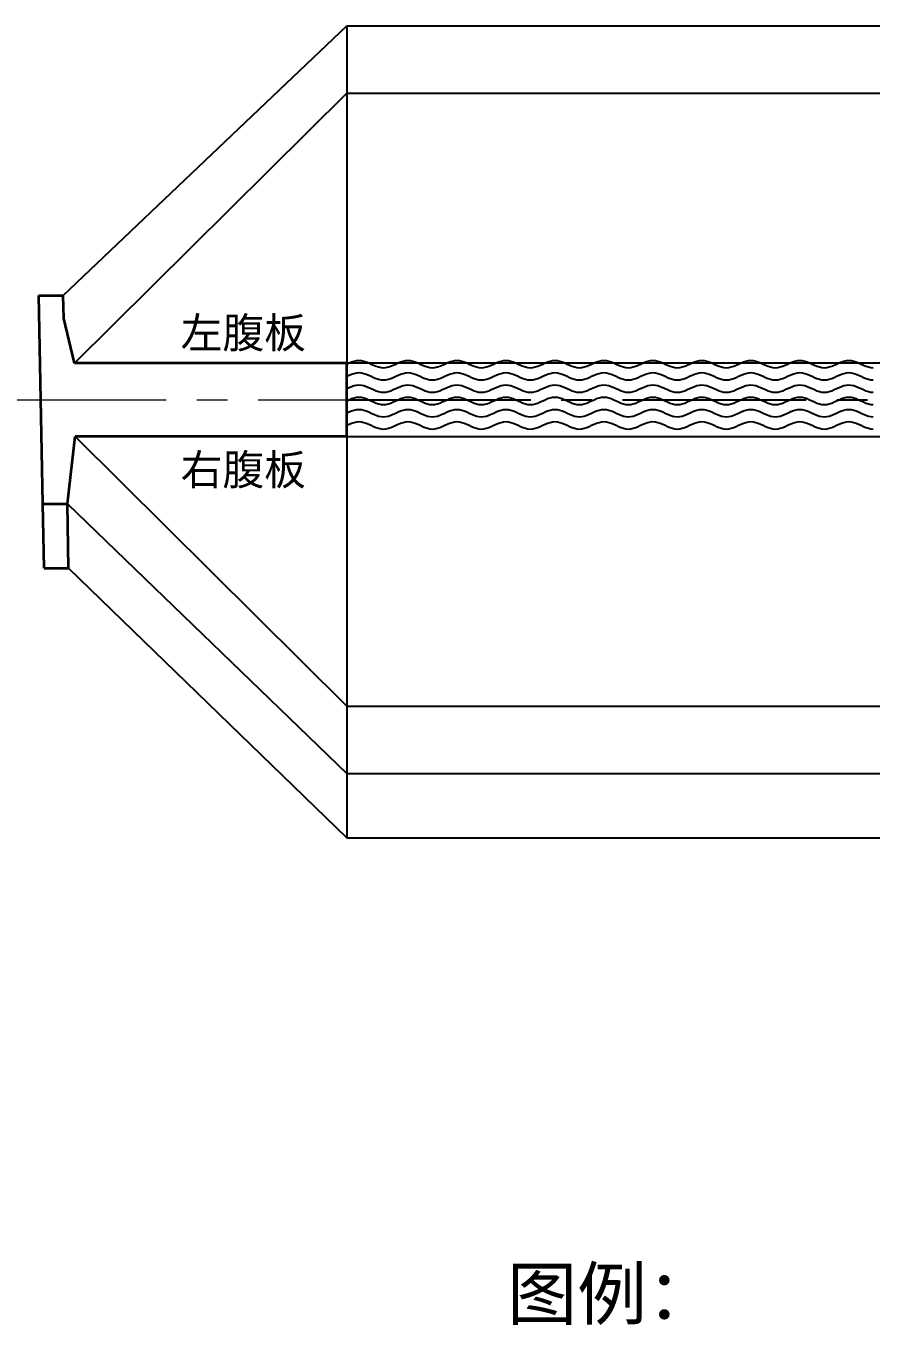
# Model space of a CAD drawing. Header units: millimetres. Extents: x -37 to 615, y -48 to 413.
# Drawn here: x 57.6 to 126.6, y 71.6 to 177.6 of the extents above; entities that cross this region are included whole.
import ezdxf

# ---------------------------------------------------------------- set-up
doc = ezdxf.new("R2010")
doc.units = ezdxf.units.MM
doc.linetypes.add('CENTER', pattern=[2, 1.25, -0.25, 0.25, -0.25])
doc.linetypes.add('CENTER2', pattern=[1.125, 0.75, -0.125, 0.125, -0.125])
doc.layers.add('图层1', color=7, linetype='Continuous')
doc.layers.add('轮廓', color=3, linetype='Continuous')
doc.layers.add('虚线', color=7, linetype='Continuous', lineweight=30)
doc.styles.get("Standard").update_dxf_attribs({"font": ''})
doc.styles.get('Standard').set_extended_font_data('SimSun')

msp = doc.modelspace()

# ---------------------------------------------------------------- linework, layer by layer
at = {"color": 0}
for p, q in [((60.65, 155.59), (83.82, 177.59)), ((83.82, 177.59), (83.82, 111.34)), ((83.82, 177.59), (483.82, 177.59)), ((61.57, 150.08), (83.82, 172.09)), ((83.82, 172.09), (483.82, 172.09)), ((83.82, 150.09), (483.82, 150.09)), ((61.64, 144.09), (83.82, 122.09)), ((83.82, 144.09), (483.82, 144.09)), ((60.99, 138.59), (83.82, 116.59)), ((61.09, 133.34), (83.82, 111.34)), ((83.82, 122.09), (483.82, 122.09)), ((83.82, 116.59), (483.82, 116.59)), ((83.82, 111.34), (483.82, 111.34))]:
    msp.add_line(p, q, dxfattribs=at)
at = {"color": 1, "linetype": 'CENTER2', "ltscale": 20}
msp.add_line((83.82, 147.09), (483.82, 147.09), dxfattribs=at)
at = {"color": 7}
for points in [[(83.8, 150), (84, 150.09), (84.2, 150.18), (84.4, 150.24), (84.6, 150.29), (84.8, 150.3), (85, 150.29), (85.2, 150.24), (85.4, 150.18), (85.6, 150.09), (85.8, 150), (86, 149.91), (86.2, 149.82), (86.4, 149.76), (86.6, 149.71), (86.8, 149.7), (87, 149.71), (87.2, 149.76), (87.4, 149.82), (87.6, 149.91), (87.8, 150), (88, 150.09), (88.2, 150.18), (88.4, 150.24), (88.6, 150.29), (88.8, 150.3), (89, 150.29), (89.2, 150.24), (89.4, 150.18), (89.6, 150.09), (89.8, 150), (90, 149.91), (90.2, 149.82), (90.4, 149.76), (90.6, 149.71), (90.8, 149.7), (91, 149.71), (91.2, 149.76), (91.4, 149.82), (91.6, 149.91), (91.8, 150), (92, 150.09), (92.2, 150.18), (92.4, 150.24), (92.6, 150.29), (92.8, 150.3), (93, 150.29), (93.2, 150.24), (93.4, 150.18), (93.6, 150.09), (93.8, 150), (94, 149.91), (94.2, 149.82), (94.4, 149.76), (94.6, 149.71), (94.8, 149.7), (95, 149.71), (95.2, 149.76), (95.4, 149.82), (95.6, 149.91), (95.8, 150), (96, 150.09), (96.2, 150.18), (96.4, 150.24), (96.6, 150.29), (96.8, 150.3), (97, 150.29), (97.2, 150.24), (97.4, 150.18), (97.6, 150.09), (97.8, 150), (98, 149.91), (98.2, 149.82), (98.4, 149.76), (98.6, 149.71), (98.8, 149.7), (99, 149.71), (99.2, 149.76), (99.4, 149.82), (99.6, 149.91), (99.8, 150), (100, 150.09), (100.2, 150.18), (100.4, 150.24), (100.6, 150.29), (100.8, 150.3), (101, 150.29), (101.2, 150.24), (101.4, 150.18), (101.6, 150.09), (101.8, 150), (102, 149.91), (102.2, 149.82), (102.4, 149.76), (102.6, 149.71), (102.8, 149.7), (103, 149.71), (103.2, 149.76), (103.4, 149.82), (103.6, 149.91), (103.8, 150), (104, 150.09), (104.2, 150.18), (104.4, 150.24), (104.6, 150.29), (104.8, 150.3), (105, 150.29), (105.2, 150.24), (105.4, 150.18), (105.6, 150.09), (105.8, 150), (106, 149.91), (106.2, 149.82), (106.4, 149.76), (106.6, 149.71), (106.8, 149.7), (107, 149.71), (107.2, 149.76), (107.4, 149.82), (107.6, 149.91), (107.8, 150), (108, 150.09), (108.2, 150.18), (108.4, 150.24), (108.6, 150.29), (108.8, 150.3), (109, 150.29), (109.2, 150.24), (109.4, 150.18), (109.6, 150.09), (109.8, 150), (110, 149.91), (110.2, 149.82), (110.4, 149.76), (110.6, 149.71), (110.8, 149.7), (111, 149.71), (111.2, 149.76), (111.4, 149.82), (111.6, 149.91), (111.8, 150), (112, 150.09), (112.2, 150.18), (112.4, 150.24), (112.6, 150.29), (112.8, 150.3), (113, 150.29), (113.2, 150.24), (113.4, 150.18), (113.6, 150.09), (113.8, 150), (114, 149.91), (114.2, 149.82), (114.4, 149.76), (114.6, 149.71), (114.8, 149.7), (115, 149.71), (115.2, 149.76), (115.4, 149.82), (115.6, 149.91), (115.8, 150), (116, 150.09), (116.2, 150.18), (116.4, 150.24), (116.6, 150.29), (116.8, 150.3), (117, 150.29), (117.2, 150.24), (117.4, 150.18), (117.6, 150.09), (117.8, 150), (118, 149.91), (118.2, 149.82), (118.4, 149.76), (118.6, 149.71), (118.8, 149.7), (119, 149.71), (119.2, 149.76), (119.4, 149.82), (119.6, 149.91), (119.8, 150), (120, 150.09), (120.2, 150.18), (120.4, 150.24), (120.6, 150.29), (120.8, 150.3), (121, 150.29), (121.2, 150.24), (121.4, 150.18), (121.6, 150.09), (121.8, 150), (122, 149.91), (122.2, 149.82), (122.4, 149.76), (122.6, 149.71), (122.8, 149.7), (123, 149.71), (123.2, 149.76), (123.4, 149.82), (123.6, 149.91), (123.8, 150), (124, 150.09), (124.2, 150.18), (124.4, 150.24), (124.6, 150.29), (124.8, 150.3), (125, 150.29), (125.2, 150.24), (125.4, 150.18), (125.6, 150.09), (125.8, 150), (126, 149.91), (126.2, 149.82), (126.4, 149.76), (126.6, 149.71), (126.8, 149.7)], [(83.8, 149), (84, 149.09), (84.2, 149.18), (84.4, 149.24), (84.6, 149.29), (84.8, 149.3), (85, 149.29), (85.2, 149.24), (85.4, 149.18), (85.6, 149.09), (85.8, 149), (86, 148.91), (86.2, 148.82), (86.4, 148.76), (86.6, 148.71), (86.8, 148.7), (87, 148.71), (87.2, 148.76), (87.4, 148.82), (87.6, 148.91), (87.8, 149), (88, 149.09), (88.2, 149.18), (88.4, 149.24), (88.6, 149.29), (88.8, 149.3), (89, 149.29), (89.2, 149.24), (89.4, 149.18), (89.6, 149.09), (89.8, 149), (90, 148.91), (90.2, 148.82), (90.4, 148.76), (90.6, 148.71), (90.8, 148.7), (91, 148.71), (91.2, 148.76), (91.4, 148.82), (91.6, 148.91), (91.8, 149), (92, 149.09), (92.2, 149.18), (92.4, 149.24), (92.6, 149.29), (92.8, 149.3), (93, 149.29), (93.2, 149.24), (93.4, 149.18), (93.6, 149.09), (93.8, 149), (94, 148.91), (94.2, 148.82), (94.4, 148.76), (94.6, 148.71), (94.8, 148.7), (95, 148.71), (95.2, 148.76), (95.4, 148.82), (95.6, 148.91), (95.8, 149), (96, 149.09), (96.2, 149.18), (96.4, 149.24), (96.6, 149.29), (96.8, 149.3), (97, 149.29), (97.2, 149.24), (97.4, 149.18), (97.6, 149.09), (97.8, 149), (98, 148.91), (98.2, 148.82), (98.4, 148.76), (98.6, 148.71), (98.8, 148.7), (99, 148.71), (99.2, 148.76), (99.4, 148.82), (99.6, 148.91), (99.8, 149), (100, 149.09), (100.2, 149.18), (100.4, 149.24), (100.6, 149.29), (100.8, 149.3), (101, 149.29), (101.2, 149.24), (101.4, 149.18), (101.6, 149.09), (101.8, 149), (102, 148.91), (102.2, 148.82), (102.4, 148.76), (102.6, 148.71), (102.8, 148.7), (103, 148.71), (103.2, 148.76), (103.4, 148.82), (103.6, 148.91), (103.8, 149), (104, 149.09), (104.2, 149.18), (104.4, 149.24), (104.6, 149.29), (104.8, 149.3), (105, 149.29), (105.2, 149.24), (105.4, 149.18), (105.6, 149.09), (105.8, 149), (106, 148.91), (106.2, 148.82), (106.4, 148.76), (106.6, 148.71), (106.8, 148.7), (107, 148.71), (107.2, 148.76), (107.4, 148.82), (107.6, 148.91), (107.8, 149), (108, 149.09), (108.2, 149.18), (108.4, 149.24), (108.6, 149.29), (108.8, 149.3), (109, 149.29), (109.2, 149.24), (109.4, 149.18), (109.6, 149.09), (109.8, 149), (110, 148.91), (110.2, 148.82), (110.4, 148.76), (110.6, 148.71), (110.8, 148.7), (111, 148.71), (111.2, 148.76), (111.4, 148.82), (111.6, 148.91), (111.8, 149), (112, 149.09), (112.2, 149.18), (112.4, 149.24), (112.6, 149.29), (112.8, 149.3), (113, 149.29), (113.2, 149.24), (113.4, 149.18), (113.6, 149.09), (113.8, 149), (114, 148.91), (114.2, 148.82), (114.4, 148.76), (114.6, 148.71), (114.8, 148.7), (115, 148.71), (115.2, 148.76), (115.4, 148.82), (115.6, 148.91), (115.8, 149), (116, 149.09), (116.2, 149.18), (116.4, 149.24), (116.6, 149.29), (116.8, 149.3), (117, 149.29), (117.2, 149.24), (117.4, 149.18), (117.6, 149.09), (117.8, 149), (118, 148.91), (118.2, 148.82), (118.4, 148.76), (118.6, 148.71), (118.8, 148.7), (119, 148.71), (119.2, 148.76), (119.4, 148.82), (119.6, 148.91), (119.8, 149), (120, 149.09), (120.2, 149.18), (120.4, 149.24), (120.6, 149.29), (120.8, 149.3), (121, 149.29), (121.2, 149.24), (121.4, 149.18), (121.6, 149.09), (121.8, 149), (122, 148.91), (122.2, 148.82), (122.4, 148.76), (122.6, 148.71), (122.8, 148.7), (123, 148.71), (123.2, 148.76), (123.4, 148.82), (123.6, 148.91), (123.8, 149), (124, 149.09), (124.2, 149.18), (124.4, 149.24), (124.6, 149.29), (124.8, 149.3), (125, 149.29), (125.2, 149.24), (125.4, 149.18), (125.6, 149.09), (125.8, 149), (126, 148.91), (126.2, 148.82), (126.4, 148.76), (126.6, 148.71), (126.8, 148.7)], [(83.8, 148), (84, 148.09), (84.2, 148.18), (84.4, 148.24), (84.6, 148.29), (84.8, 148.3), (85, 148.29), (85.2, 148.24), (85.4, 148.18), (85.6, 148.09), (85.8, 148), (86, 147.91), (86.2, 147.82), (86.4, 147.76), (86.6, 147.71), (86.8, 147.7), (87, 147.71), (87.2, 147.76), (87.4, 147.82), (87.6, 147.91), (87.8, 148), (88, 148.09), (88.2, 148.18), (88.4, 148.24), (88.6, 148.29), (88.8, 148.3), (89, 148.29), (89.2, 148.24), (89.4, 148.18), (89.6, 148.09), (89.8, 148), (90, 147.91), (90.2, 147.82), (90.4, 147.76), (90.6, 147.71), (90.8, 147.7), (91, 147.71), (91.2, 147.76), (91.4, 147.82), (91.6, 147.91), (91.8, 148), (92, 148.09), (92.2, 148.18), (92.4, 148.24), (92.6, 148.29), (92.8, 148.3), (93, 148.29), (93.2, 148.24), (93.4, 148.18), (93.6, 148.09), (93.8, 148), (94, 147.91), (94.2, 147.82), (94.4, 147.76), (94.6, 147.71), (94.8, 147.7), (95, 147.71), (95.2, 147.76), (95.4, 147.82), (95.6, 147.91), (95.8, 148), (96, 148.09), (96.2, 148.18), (96.4, 148.24), (96.6, 148.29), (96.8, 148.3), (97, 148.29), (97.2, 148.24), (97.4, 148.18), (97.6, 148.09), (97.8, 148), (98, 147.91), (98.2, 147.82), (98.4, 147.76), (98.6, 147.71), (98.8, 147.7), (99, 147.71), (99.2, 147.76), (99.4, 147.82), (99.6, 147.91), (99.8, 148), (100, 148.09), (100.2, 148.18), (100.4, 148.24), (100.6, 148.29), (100.8, 148.3), (101, 148.29), (101.2, 148.24), (101.4, 148.18), (101.6, 148.09), (101.8, 148), (102, 147.91), (102.2, 147.82), (102.4, 147.76), (102.6, 147.71), (102.8, 147.7), (103, 147.71), (103.2, 147.76), (103.4, 147.82), (103.6, 147.91), (103.8, 148), (104, 148.09), (104.2, 148.18), (104.4, 148.24), (104.6, 148.29), (104.8, 148.3), (105, 148.29), (105.2, 148.24), (105.4, 148.18), (105.6, 148.09), (105.8, 148), (106, 147.91), (106.2, 147.82), (106.4, 147.76), (106.6, 147.71), (106.8, 147.7), (107, 147.71), (107.2, 147.76), (107.4, 147.82), (107.6, 147.91), (107.8, 148), (108, 148.09), (108.2, 148.18), (108.4, 148.24), (108.6, 148.29), (108.8, 148.3), (109, 148.29), (109.2, 148.24), (109.4, 148.18), (109.6, 148.09), (109.8, 148), (110, 147.91), (110.2, 147.82), (110.4, 147.76), (110.6, 147.71), (110.8, 147.7), (111, 147.71), (111.2, 147.76), (111.4, 147.82), (111.6, 147.91), (111.8, 148), (112, 148.09), (112.2, 148.18), (112.4, 148.24), (112.6, 148.29), (112.8, 148.3), (113, 148.29), (113.2, 148.24), (113.4, 148.18), (113.6, 148.09), (113.8, 148), (114, 147.91), (114.2, 147.82), (114.4, 147.76), (114.6, 147.71), (114.8, 147.7), (115, 147.71), (115.2, 147.76), (115.4, 147.82), (115.6, 147.91), (115.8, 148), (116, 148.09), (116.2, 148.18), (116.4, 148.24), (116.6, 148.29), (116.8, 148.3), (117, 148.29), (117.2, 148.24), (117.4, 148.18), (117.6, 148.09), (117.8, 148), (118, 147.91), (118.2, 147.82), (118.4, 147.76), (118.6, 147.71), (118.8, 147.7), (119, 147.71), (119.2, 147.76), (119.4, 147.82), (119.6, 147.91), (119.8, 148), (120, 148.09), (120.2, 148.18), (120.4, 148.24), (120.6, 148.29), (120.8, 148.3), (121, 148.29), (121.2, 148.24), (121.4, 148.18), (121.6, 148.09), (121.8, 148), (122, 147.91), (122.2, 147.82), (122.4, 147.76), (122.6, 147.71), (122.8, 147.7), (123, 147.71), (123.2, 147.76), (123.4, 147.82), (123.6, 147.91), (123.8, 148), (124, 148.09), (124.2, 148.18), (124.4, 148.24), (124.6, 148.29), (124.8, 148.3), (125, 148.29), (125.2, 148.24), (125.4, 148.18), (125.6, 148.09), (125.8, 148), (126, 147.91), (126.2, 147.82), (126.4, 147.76), (126.6, 147.71), (126.8, 147.7)], [(83.8, 147), (84, 147.09), (84.2, 147.18), (84.4, 147.24), (84.6, 147.29), (84.8, 147.3), (85, 147.29), (85.2, 147.24), (85.4, 147.18), (85.6, 147.09), (85.8, 147), (86, 146.91), (86.2, 146.82), (86.4, 146.76), (86.6, 146.71), (86.8, 146.7), (87, 146.71), (87.2, 146.76), (87.4, 146.82), (87.6, 146.91), (87.8, 147), (88, 147.09), (88.2, 147.18), (88.4, 147.24), (88.6, 147.29), (88.8, 147.3), (89, 147.29), (89.2, 147.24), (89.4, 147.18), (89.6, 147.09), (89.8, 147), (90, 146.91), (90.2, 146.82), (90.4, 146.76), (90.6, 146.71), (90.8, 146.7), (91, 146.71), (91.2, 146.76), (91.4, 146.82), (91.6, 146.91), (91.8, 147), (92, 147.09), (92.2, 147.18), (92.4, 147.24), (92.6, 147.29), (92.8, 147.3), (93, 147.29), (93.2, 147.24), (93.4, 147.18), (93.6, 147.09), (93.8, 147), (94, 146.91), (94.2, 146.82), (94.4, 146.76), (94.6, 146.71), (94.8, 146.7), (95, 146.71), (95.2, 146.76), (95.4, 146.82), (95.6, 146.91), (95.8, 147), (96, 147.09), (96.2, 147.18), (96.4, 147.24), (96.6, 147.29), (96.8, 147.3), (97, 147.29), (97.2, 147.24), (97.4, 147.18), (97.6, 147.09), (97.8, 147), (98, 146.91), (98.2, 146.82), (98.4, 146.76), (98.6, 146.71), (98.8, 146.7), (99, 146.71), (99.2, 146.76), (99.4, 146.82), (99.6, 146.91), (99.8, 147), (100, 147.09), (100.2, 147.18), (100.4, 147.24), (100.6, 147.29), (100.8, 147.3), (101, 147.29), (101.2, 147.24), (101.4, 147.18), (101.6, 147.09), (101.8, 147), (102, 146.91), (102.2, 146.82), (102.4, 146.76), (102.6, 146.71), (102.8, 146.7), (103, 146.71), (103.2, 146.76), (103.4, 146.82), (103.6, 146.91), (103.8, 147), (104, 147.09), (104.2, 147.18), (104.4, 147.24), (104.6, 147.29), (104.8, 147.3), (105, 147.29), (105.2, 147.24), (105.4, 147.18), (105.6, 147.09), (105.8, 147), (106, 146.91), (106.2, 146.82), (106.4, 146.76), (106.6, 146.71), (106.8, 146.7), (107, 146.71), (107.2, 146.76), (107.4, 146.82), (107.6, 146.91), (107.8, 147), (108, 147.09), (108.2, 147.18), (108.4, 147.24), (108.6, 147.29), (108.8, 147.3), (109, 147.29), (109.2, 147.24), (109.4, 147.18), (109.6, 147.09), (109.8, 147), (110, 146.91), (110.2, 146.82), (110.4, 146.76), (110.6, 146.71), (110.8, 146.7), (111, 146.71), (111.2, 146.76), (111.4, 146.82), (111.6, 146.91), (111.8, 147), (112, 147.09), (112.2, 147.18), (112.4, 147.24), (112.6, 147.29), (112.8, 147.3), (113, 147.29), (113.2, 147.24), (113.4, 147.18), (113.6, 147.09), (113.8, 147), (114, 146.91), (114.2, 146.82), (114.4, 146.76), (114.6, 146.71), (114.8, 146.7), (115, 146.71), (115.2, 146.76), (115.4, 146.82), (115.6, 146.91), (115.8, 147), (116, 147.09), (116.2, 147.18), (116.4, 147.24), (116.6, 147.29), (116.8, 147.3), (117, 147.29), (117.2, 147.24), (117.4, 147.18), (117.6, 147.09), (117.8, 147), (118, 146.91), (118.2, 146.82), (118.4, 146.76), (118.6, 146.71), (118.8, 146.7), (119, 146.71), (119.2, 146.76), (119.4, 146.82), (119.6, 146.91), (119.8, 147), (120, 147.09), (120.2, 147.18), (120.4, 147.24), (120.6, 147.29), (120.8, 147.3), (121, 147.29), (121.2, 147.24), (121.4, 147.18), (121.6, 147.09), (121.8, 147), (122, 146.91), (122.2, 146.82), (122.4, 146.76), (122.6, 146.71), (122.8, 146.7), (123, 146.71), (123.2, 146.76), (123.4, 146.82), (123.6, 146.91), (123.8, 147), (124, 147.09), (124.2, 147.18), (124.4, 147.24), (124.6, 147.29), (124.8, 147.3), (125, 147.29), (125.2, 147.24), (125.4, 147.18), (125.6, 147.09), (125.8, 147), (126, 146.91), (126.2, 146.82), (126.4, 146.76), (126.6, 146.71), (126.8, 146.7)], [(83.8, 146), (84, 146.09), (84.2, 146.18), (84.4, 146.24), (84.6, 146.29), (84.8, 146.3), (85, 146.29), (85.2, 146.24), (85.4, 146.18), (85.6, 146.09), (85.8, 146), (86, 145.91), (86.2, 145.82), (86.4, 145.76), (86.6, 145.71), (86.8, 145.7), (87, 145.71), (87.2, 145.76), (87.4, 145.82), (87.6, 145.91), (87.8, 146), (88, 146.09), (88.2, 146.18), (88.4, 146.24), (88.6, 146.29), (88.8, 146.3), (89, 146.29), (89.2, 146.24), (89.4, 146.18), (89.6, 146.09), (89.8, 146), (90, 145.91), (90.2, 145.82), (90.4, 145.76), (90.6, 145.71), (90.8, 145.7), (91, 145.71), (91.2, 145.76), (91.4, 145.82), (91.6, 145.91), (91.8, 146), (92, 146.09), (92.2, 146.18), (92.4, 146.24), (92.6, 146.29), (92.8, 146.3), (93, 146.29), (93.2, 146.24), (93.4, 146.18), (93.6, 146.09), (93.8, 146), (94, 145.91), (94.2, 145.82), (94.4, 145.76), (94.6, 145.71), (94.8, 145.7), (95, 145.71), (95.2, 145.76), (95.4, 145.82), (95.6, 145.91), (95.8, 146), (96, 146.09), (96.2, 146.18), (96.4, 146.24), (96.6, 146.29), (96.8, 146.3), (97, 146.29), (97.2, 146.24), (97.4, 146.18), (97.6, 146.09), (97.8, 146), (98, 145.91), (98.2, 145.82), (98.4, 145.76), (98.6, 145.71), (98.8, 145.7), (99, 145.71), (99.2, 145.76), (99.4, 145.82), (99.6, 145.91), (99.8, 146), (100, 146.09), (100.2, 146.18), (100.4, 146.24), (100.6, 146.29), (100.8, 146.3), (101, 146.29), (101.2, 146.24), (101.4, 146.18), (101.6, 146.09), (101.8, 146), (102, 145.91), (102.2, 145.82), (102.4, 145.76), (102.6, 145.71), (102.8, 145.7), (103, 145.71), (103.2, 145.76), (103.4, 145.82), (103.6, 145.91), (103.8, 146), (104, 146.09), (104.2, 146.18), (104.4, 146.24), (104.6, 146.29), (104.8, 146.3), (105, 146.29), (105.2, 146.24), (105.4, 146.18), (105.6, 146.09), (105.8, 146), (106, 145.91), (106.2, 145.82), (106.4, 145.76), (106.6, 145.71), (106.8, 145.7), (107, 145.71), (107.2, 145.76), (107.4, 145.82), (107.6, 145.91), (107.8, 146), (108, 146.09), (108.2, 146.18), (108.4, 146.24), (108.6, 146.29), (108.8, 146.3), (109, 146.29), (109.2, 146.24), (109.4, 146.18), (109.6, 146.09), (109.8, 146), (110, 145.91), (110.2, 145.82), (110.4, 145.76), (110.6, 145.71), (110.8, 145.7), (111, 145.71), (111.2, 145.76), (111.4, 145.82), (111.6, 145.91), (111.8, 146), (112, 146.09), (112.2, 146.18), (112.4, 146.24), (112.6, 146.29), (112.8, 146.3), (113, 146.29), (113.2, 146.24), (113.4, 146.18), (113.6, 146.09), (113.8, 146), (114, 145.91), (114.2, 145.82), (114.4, 145.76), (114.6, 145.71), (114.8, 145.7), (115, 145.71), (115.2, 145.76), (115.4, 145.82), (115.6, 145.91), (115.8, 146), (116, 146.09), (116.2, 146.18), (116.4, 146.24), (116.6, 146.29), (116.8, 146.3), (117, 146.29), (117.2, 146.24), (117.4, 146.18), (117.6, 146.09), (117.8, 146), (118, 145.91), (118.2, 145.82), (118.4, 145.76), (118.6, 145.71), (118.8, 145.7), (119, 145.71), (119.2, 145.76), (119.4, 145.82), (119.6, 145.91), (119.8, 146), (120, 146.09), (120.2, 146.18), (120.4, 146.24), (120.6, 146.29), (120.8, 146.3), (121, 146.29), (121.2, 146.24), (121.4, 146.18), (121.6, 146.09), (121.8, 146), (122, 145.91), (122.2, 145.82), (122.4, 145.76), (122.6, 145.71), (122.8, 145.7), (123, 145.71), (123.2, 145.76), (123.4, 145.82), (123.6, 145.91), (123.8, 146), (124, 146.09), (124.2, 146.18), (124.4, 146.24), (124.6, 146.29), (124.8, 146.3), (125, 146.29), (125.2, 146.24), (125.4, 146.18), (125.6, 146.09), (125.8, 146), (126, 145.91), (126.2, 145.82), (126.4, 145.76), (126.6, 145.71), (126.8, 145.7)], [(83.8, 145), (84, 145.09), (84.2, 145.18), (84.4, 145.24), (84.6, 145.29), (84.8, 145.3), (85, 145.29), (85.2, 145.24), (85.4, 145.18), (85.6, 145.09), (85.8, 145), (86, 144.91), (86.2, 144.82), (86.4, 144.76), (86.6, 144.71), (86.8, 144.7), (87, 144.71), (87.2, 144.76), (87.4, 144.82), (87.6, 144.91), (87.8, 145), (88, 145.09), (88.2, 145.18), (88.4, 145.24), (88.6, 145.29), (88.8, 145.3), (89, 145.29), (89.2, 145.24), (89.4, 145.18), (89.6, 145.09), (89.8, 145), (90, 144.91), (90.2, 144.82), (90.4, 144.76), (90.6, 144.71), (90.8, 144.7), (91, 144.71), (91.2, 144.76), (91.4, 144.82), (91.6, 144.91), (91.8, 145), (92, 145.09), (92.2, 145.18), (92.4, 145.24), (92.6, 145.29), (92.8, 145.3), (93, 145.29), (93.2, 145.24), (93.4, 145.18), (93.6, 145.09), (93.8, 145), (94, 144.91), (94.2, 144.82), (94.4, 144.76), (94.6, 144.71), (94.8, 144.7), (95, 144.71), (95.2, 144.76), (95.4, 144.82), (95.6, 144.91), (95.8, 145), (96, 145.09), (96.2, 145.18), (96.4, 145.24), (96.6, 145.29), (96.8, 145.3), (97, 145.29), (97.2, 145.24), (97.4, 145.18), (97.6, 145.09), (97.8, 145), (98, 144.91), (98.2, 144.82), (98.4, 144.76), (98.6, 144.71), (98.8, 144.7), (99, 144.71), (99.2, 144.76), (99.4, 144.82), (99.6, 144.91), (99.8, 145), (100, 145.09), (100.2, 145.18), (100.4, 145.24), (100.6, 145.29), (100.8, 145.3), (101, 145.29), (101.2, 145.24), (101.4, 145.18), (101.6, 145.09), (101.8, 145), (102, 144.91), (102.2, 144.82), (102.4, 144.76), (102.6, 144.71), (102.8, 144.7), (103, 144.71), (103.2, 144.76), (103.4, 144.82), (103.6, 144.91), (103.8, 145), (104, 145.09), (104.2, 145.18), (104.4, 145.24), (104.6, 145.29), (104.8, 145.3), (105, 145.29), (105.2, 145.24), (105.4, 145.18), (105.6, 145.09), (105.8, 145), (106, 144.91), (106.2, 144.82), (106.4, 144.76), (106.6, 144.71), (106.8, 144.7), (107, 144.71), (107.2, 144.76), (107.4, 144.82), (107.6, 144.91), (107.8, 145), (108, 145.09), (108.2, 145.18), (108.4, 145.24), (108.6, 145.29), (108.8, 145.3), (109, 145.29), (109.2, 145.24), (109.4, 145.18), (109.6, 145.09), (109.8, 145), (110, 144.91), (110.2, 144.82), (110.4, 144.76), (110.6, 144.71), (110.8, 144.7), (111, 144.71), (111.2, 144.76), (111.4, 144.82), (111.6, 144.91), (111.8, 145), (112, 145.09), (112.2, 145.18), (112.4, 145.24), (112.6, 145.29), (112.8, 145.3), (113, 145.29), (113.2, 145.24), (113.4, 145.18), (113.6, 145.09), (113.8, 145), (114, 144.91), (114.2, 144.82), (114.4, 144.76), (114.6, 144.71), (114.8, 144.7), (115, 144.71), (115.2, 144.76), (115.4, 144.82), (115.6, 144.91), (115.8, 145), (116, 145.09), (116.2, 145.18), (116.4, 145.24), (116.6, 145.29), (116.8, 145.3), (117, 145.29), (117.2, 145.24), (117.4, 145.18), (117.6, 145.09), (117.8, 145), (118, 144.91), (118.2, 144.82), (118.4, 144.76), (118.6, 144.71), (118.8, 144.7), (119, 144.71), (119.2, 144.76), (119.4, 144.82), (119.6, 144.91), (119.8, 145), (120, 145.09), (120.2, 145.18), (120.4, 145.24), (120.6, 145.29), (120.8, 145.3), (121, 145.29), (121.2, 145.24), (121.4, 145.18), (121.6, 145.09), (121.8, 145), (122, 144.91), (122.2, 144.82), (122.4, 144.76), (122.6, 144.71), (122.8, 144.7), (123, 144.71), (123.2, 144.76), (123.4, 144.82), (123.6, 144.91), (123.8, 145), (124, 145.09), (124.2, 145.18), (124.4, 145.24), (124.6, 145.29), (124.8, 145.3), (125, 145.29), (125.2, 145.24), (125.4, 145.18), (125.6, 145.09), (125.8, 145), (126, 144.91), (126.2, 144.82), (126.4, 144.76), (126.6, 144.71), (126.8, 144.7)]]:
    msp.add_lwpolyline(points, dxfattribs=at)
at = {"layer": '虚线', "linetype": 'CENTER', "lineweight": 18, "ltscale": 10}
msp.add_line((56.57, 147.09), (83.82, 147.09), dxfattribs=at)
at = {"layer": '轮廓', "color": 5, "lineweight": 35}
for p, q in [((58.99, 138.59), (58.65, 155.59)), ((58.65, 155.59), (60.65, 155.59)), ((60.69, 153.71), (60.65, 155.59)), ((61.57, 150.08), (60.69, 153.71)), ((83.82, 150.08), (61.57, 150.08)), ((83.82, 144.08), (83.82, 150.08)), ((60.99, 138.59), (61.63, 144.09)), ((83.82, 144.09), (61.63, 144.09)), ((58.99, 138.59), (60.99, 138.59)), ((59.09, 133.34), (58.99, 138.59)), ((61.09, 133.34), (60.99, 138.59)), ((59.09, 133.34), (61.09, 133.34))]:
    msp.add_line(p, q, dxfattribs=at)

# ---------------------------------------------------------------- texts
for s, p in [('左腹板', (70.24, 151.3)), ('右腹板', (70.24, 140.13))]:
    msp.add_text(s, height=2.5).set_placement(p)
at = {"layer": '图层1', "lineweight": -2, "insert": (96.91, 76.23), "char_height": 4.178, "attachment_point": 1}
msp.add_mtext('图例：', dxfattribs=at)
msp.add_mtext('图例：', dxfattribs=at)

doc.saveas('drawing.dxf')
